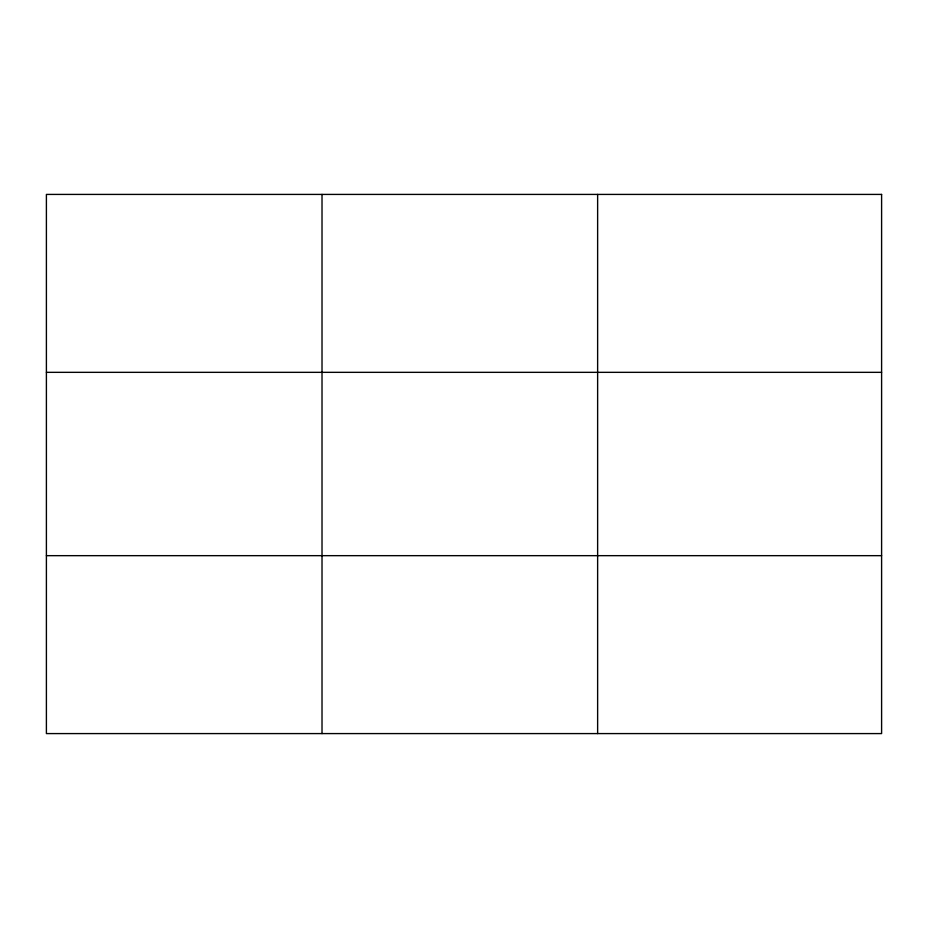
<?xml version="1.0" encoding="UTF-8"?>
<svg xmlns="http://www.w3.org/2000/svg" width="928" height="928" viewBox="0 0 928 928"><rect width="100%" height="100%" fill="white"/><g stroke="black" fill="none" stroke-linecap="round" stroke-linejoin="round"><path stroke-width="1.39" d="M322.016 194.416L322.016 733.584M597.632 194.416L597.632 733.584M46.4 372.337L881.6 372.337M46.4 555.663L881.6 555.663M881.6 194.416L881.6 733.584L46.4 733.584L46.4 194.416L881.6 194.416"/></g></svg>
